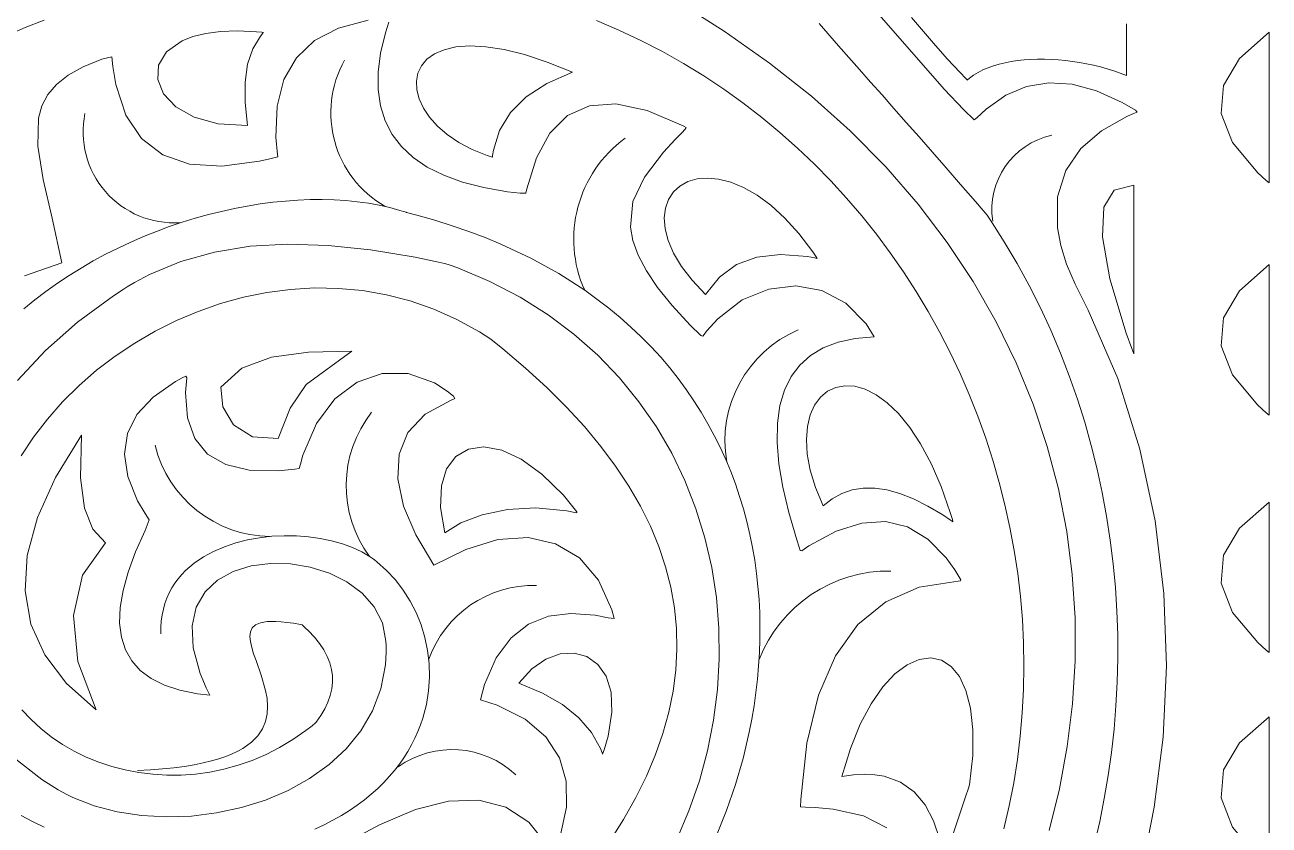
# Model space of a CAD drawing. Header units: inches. Extents: x 249 to 1192, y -18 to 440.
# Drawn here: x 689.807 to 690.32, y 233.361 to 233.691 of the extents above; entities that cross this region are included whole.
import ezdxf

# ---------------------------------------------------------------- set-up
doc = ezdxf.new("R2010")
doc.units = ezdxf.units.IN
doc.header["$MEASUREMENT"] = 0
doc.layers.add('KACA', color=141, linetype='Continuous', lineweight=30)

# ---------------------------------------------------------------- blocks, each defined once
blk = doc.blocks.new('GORGA')
at = {"lineweight": 9}
for points in [[(367.45938, 149.52477), (367.46365, 149.54202), (367.46688, 149.55947), (367.46904, 149.57707), (367.47011, 149.59477), (367.47009, 149.61253), (367.46895, 149.6303), (367.46667, 149.64804), (367.46323, 149.6657), (367.45863, 149.68322), (367.45283, 149.70058), (367.44583, 149.71771), (367.4376, 149.73458), (367.42812, 149.75114), (367.41739, 149.76733), (367.40538, 149.78312), (367.39207, 149.79846), (367.37744, 149.8133), (367.36149, 149.8276), (367.34418, 149.84131), (367.32551, 149.85438), (367.31565, 149.86066)], [(367.3058, 149.52085), (367.31095, 149.53292), (367.31522, 149.54522), (367.3186, 149.55769), (367.32109, 149.57029), (367.3227, 149.58296), (367.32342, 149.59565), (367.32326, 149.60829), (367.32222, 149.62085), (367.3203, 149.63326), (367.3175, 149.64547), (367.31382, 149.65743), (367.30927, 149.66908), (367.30383, 149.68037), (367.29752, 149.69124), (367.29034, 149.70164), (367.28227, 149.71153), (367.27334, 149.72083), (367.26353, 149.72951), (367.25286, 149.7375), (367.24131, 149.74475), (367.22889, 149.75121), (367.2156, 149.75682), (367.21215, 149.75809), (367.21078, 149.75854), (367.21016, 149.75868), (367.20772, 149.75922), (367.19812, 149.76122), (367.17966, 149.76429), (367.16218, 149.76611), (367.14565, 149.7666), (367.13005, 149.76571), (367.11535, 149.76337), (367.10152, 149.75952), (367.08854, 149.7541), (367.08236, 149.75078), (367.07934, 149.74897), (367.07768, 149.74792), (367.07372, 149.74535), (367.05887, 149.7345), (367.04565, 149.7228), (367.03408, 149.71038)], [(367.03226, 149.55512), (367.04422, 149.54581), (367.05094, 149.54159), (367.05448, 149.5396), (367.0569, 149.5384), (367.06578, 149.53495), (367.07527, 149.53246), (367.08521, 149.53094), (367.09545, 149.53037), (367.10583, 149.53074), (367.11621, 149.53203), (367.12642, 149.53424), (367.13631, 149.53735), (367.14574, 149.54134), (367.15455, 149.54621), (367.16258, 149.55194), (367.16969, 149.55852), (367.17572, 149.56594), (367.18051, 149.57419), (367.18392, 149.58325), (367.18578, 149.59311), (367.18609, 149.59834), (367.18608, 149.60102), (367.18602, 149.60283), (367.18456, 149.61038), (367.18119, 149.617), (367.17622, 149.62265), (367.16996, 149.62729), (367.16273, 149.63087), (367.15485, 149.63337), (367.14662, 149.63473), (367.13837, 149.63492), (367.13042, 149.6339), (367.12307, 149.63163), (367.11665, 149.62806), (367.11146, 149.62317), (367.10783, 149.6169), (367.10608, 149.60922), (367.1065, 149.60009), (367.10943, 149.58947), (367.11194, 149.58359), (367.11347, 149.58062)], [(367.45938, 149.52477), (367.46365, 149.54202), (367.46688, 149.55947), (367.46904, 149.57707), (367.47011, 149.59477), (367.47009, 149.61253), (367.46895, 149.6303), (367.46667, 149.64804), (367.46323, 149.6657), (367.45863, 149.68322), (367.45283, 149.70058), (367.44583, 149.71771), (367.4376, 149.73458), (367.42812, 149.75114), (367.41739, 149.76733), (367.40538, 149.78312), (367.39207, 149.79846), (367.37744, 149.8133), (367.36149, 149.8276), (367.34418, 149.84131), (367.32551, 149.85438), (367.31565, 149.86066)], [(367.3058, 149.52085), (367.31095, 149.53292), (367.31522, 149.54522), (367.3186, 149.55769), (367.32109, 149.57029), (367.3227, 149.58296), (367.32342, 149.59565), (367.32326, 149.60829), (367.32222, 149.62085), (367.3203, 149.63326), (367.3175, 149.64547), (367.31382, 149.65743), (367.30927, 149.66908), (367.30383, 149.68037), (367.29752, 149.69124), (367.29034, 149.70164), (367.28227, 149.71153), (367.27334, 149.72083), (367.26353, 149.72951), (367.25286, 149.7375), (367.24131, 149.74475), (367.22889, 149.75121), (367.2156, 149.75682), (367.21215, 149.75809), (367.21078, 149.75854), (367.21016, 149.75868), (367.20772, 149.75922), (367.19812, 149.76122), (367.17966, 149.76429), (367.16218, 149.76611), (367.14565, 149.7666), (367.13005, 149.76571), (367.11535, 149.76337), (367.10152, 149.75952), (367.08854, 149.7541), (367.08236, 149.75078), (367.07934, 149.74897), (367.07768, 149.74792), (367.07372, 149.74535), (367.05887, 149.7345), (367.04565, 149.7228), (367.03408, 149.71038)], [(367.03226, 149.55512), (367.04422, 149.54581), (367.05094, 149.54159), (367.05448, 149.5396), (367.0569, 149.5384), (367.06578, 149.53495), (367.07527, 149.53246), (367.08521, 149.53094), (367.09545, 149.53037), (367.10583, 149.53074), (367.11621, 149.53203), (367.12642, 149.53424), (367.13631, 149.53735), (367.14574, 149.54134), (367.15455, 149.54621), (367.16258, 149.55194), (367.16969, 149.55852), (367.17572, 149.56594), (367.18051, 149.57419), (367.18392, 149.58325), (367.18578, 149.59311), (367.18609, 149.59834), (367.18608, 149.60102), (367.18602, 149.60283), (367.18456, 149.61038), (367.18119, 149.617), (367.17622, 149.62265), (367.16996, 149.62729), (367.16273, 149.63087), (367.15485, 149.63337), (367.14662, 149.63473), (367.13837, 149.63492), (367.13042, 149.6339), (367.12307, 149.63163), (367.11665, 149.62806), (367.11146, 149.62317), (367.10783, 149.6169), (367.10608, 149.60922), (367.1065, 149.60009), (367.10943, 149.58947), (367.11194, 149.58359), (367.11347, 149.58062)], [(367.11347, 149.58062), (367.10841, 149.58116), (367.10108, 149.58265), (367.09471, 149.58475), (367.08927, 149.58747), (367.08478, 149.59081), (367.08123, 149.59476), (367.07863, 149.59932), (367.07697, 149.60451), (367.07625, 149.61031), (367.07647, 149.61672), (367.07764, 149.62375), (367.07975, 149.63139), (367.08281, 149.63966), (367.0868, 149.64853), (367.08849, 149.65289), (367.08672, 149.65557), (367.08367, 149.66079), (367.07959, 149.67073), (367.07819, 149.67997), (367.07945, 149.68852), (367.0834, 149.69636), (367.09002, 149.70352), (367.09931, 149.70997), (367.10205, 149.71148), (367.10348, 149.71222), (367.10392, 149.71151), (367.10346, 149.70547), (367.10423, 149.69493), (367.10724, 149.68645), (367.11249, 149.68003), (367.11997, 149.67567), (367.12969, 149.67338), (367.14165, 149.67314), (367.14847, 149.6738), (367.15026, 149.67404), (367.15079, 149.67584), (367.1518, 149.67955), (367.15735, 149.69263), (367.16497, 149.70275), (367.17416, 149.70969), (367.18441, 149.71326), (367.19521, 149.71323), (367.20604, 149.70941), (367.21131, 149.70601), (367.21388, 149.70393), (367.21445, 149.70293), (367.21285, 149.70233), (367.20217, 149.69649), (367.19511, 149.68897), (367.19144, 149.67999), (367.19092, 149.6698), (367.19329, 149.65861), (367.19831, 149.64666), (367.20575, 149.63419), (367.21895, 149.64064), (367.23213, 149.64485), (367.2446, 149.64565), (367.25595, 149.64308), (367.26575, 149.6372), (367.27361, 149.62807), (367.27911, 149.61576), (367.28007, 149.61219), (367.2776, 149.61255), (367.27229, 149.61359), (367.26226, 149.61435), (367.25306, 149.61318), (367.2448, 149.60988), (367.23758, 149.60423), (367.23148, 149.59603), (367.2266, 149.58506), (367.22503, 149.57869), (367.2319, 149.57644), (367.24337, 149.57068), (367.25189, 149.56341), (367.25753, 149.55481), (367.26038, 149.54508), (367.26052, 149.53441), (367.25803, 149.52299)], [(367.25278, 149.51851), (367.24498, 149.52822), (367.23546, 149.5344), (367.22437, 149.53723), (367.21188, 149.53687), (367.19818, 149.53346), (367.18343, 149.52718), (367.17572, 149.52301)], [(367.03701, 149.75354), (367.05246, 149.75894), (367.04846, 149.77729), (367.04471, 149.7933), (367.04248, 149.80699), (367.04279, 149.81859), (367.04421, 149.82366), (367.04663, 149.82829), (367.05019, 149.83251), (367.05502, 149.83633), (367.06122, 149.83978), (367.06894, 149.8429), (367.07298, 149.8438), (367.07338, 149.83983), (367.07462, 149.83244), (367.0788, 149.81985), (367.08526, 149.81019), (367.094, 149.80346), (367.10503, 149.79964), (367.11834, 149.79876), (367.13393, 149.80079), (367.13819, 149.80176), (367.14037, 149.80231), (367.14146, 149.80261), (367.14133, 149.80354), (367.14069, 149.8107), (367.14116, 149.82356), (367.14397, 149.8345), (367.14913, 149.84351), (367.15663, 149.85059), (367.16647, 149.85574), (367.17866, 149.85897)], [(367.18718, 149.85819), (367.18582, 149.8538), (367.18384, 149.84542), (367.18283, 149.8376), (367.18279, 149.83033), (367.18373, 149.82362), (367.18564, 149.81746), (367.18853, 149.81186), (367.1924, 149.80682), (367.19724, 149.80233), (367.20306, 149.7984), (367.20985, 149.79502), (367.21762, 149.7922), (367.22636, 149.78993), (367.23607, 149.78822), (367.2413, 149.78758), (367.2437, 149.78757), (367.2441, 149.78936), (367.24808, 149.80223), (367.25364, 149.81239), (367.26089, 149.81962), (367.26992, 149.82372), (367.28084, 149.82449), (367.29376, 149.82172), (367.30878, 149.81521), (367.30979, 149.81467), (367.30931, 149.81398), (367.30794, 149.81258), (367.30528, 149.80982), (367.3004, 149.80449), (367.29259, 149.79429), (367.28786, 149.78422), (367.2868, 149.77368), (367.28783, 149.76805), (367.29, 149.76207), (367.29337, 149.75567), (367.29803, 149.74877), (367.30405, 149.74131), (367.3115, 149.7332), (367.31578, 149.72889), (367.31661, 149.72868), (367.31714, 149.7294), (367.31822, 149.73079), (367.3228, 149.73586), (367.3329, 149.7436), (367.34381, 149.74811), (367.35494, 149.74939), (367.36574, 149.74743), (367.37562, 149.74221), (367.38403, 149.73372), (367.38734, 149.72832), (367.37947, 149.72763), (367.37247, 149.72612), (367.36632, 149.72381), (367.36103, 149.72067), (367.3566, 149.71673), (367.35303, 149.71197), (367.35031, 149.7064), (367.34846, 149.70002), (367.34746, 149.69282), (367.34732, 149.68481), (367.34804, 149.67599), (367.34962, 149.66635), (367.35205, 149.6559), (367.35534, 149.64464), (367.3563, 149.6417), (367.3568, 149.64021), (367.35748, 149.64018), (367.36041, 149.64214), (367.37167, 149.64826), (367.3822, 149.6516), (367.392, 149.65217), (367.40106, 149.64997), (367.40939, 149.64499), (367.41698, 149.63724), (367.42051, 149.63232), (367.4222, 149.6296), (367.42303, 149.62818), (367.42291, 149.6277), (367.42184, 149.62765), (367.40582, 149.62511), (367.39205, 149.61913), (367.38055, 149.6097), (367.3713, 149.59684), (367.3643, 149.58054), (367.35957, 149.5608), (367.35709, 149.53762), (367.35694, 149.53449), (367.35897, 149.53443), (367.36297, 149.5343), (367.37038, 149.53365), (367.38294, 149.53079), (367.39245, 149.52584)], [(367.38547, 149.86557), (367.41608, 149.8305), (367.42429, 149.82207), (367.42847, 149.81791), (367.42955, 149.81868), (367.43342, 149.82232), (367.44152, 149.82802), (367.45012, 149.83163), (367.45923, 149.83313), (367.46884, 149.83255), (367.47895, 149.82986), (367.48956, 149.82508), (367.49506, 149.8219), (367.49569, 149.82111), (367.49425, 149.82051), (367.49142, 149.81926), (367.48104, 149.81339), (367.47249, 149.806), (367.46628, 149.79695), (367.4629, 149.78609), (367.46285, 149.77328), (367.46422, 149.76609), (367.46662, 149.75836), (367.4701, 149.75007), (367.47227, 149.7457), (367.47552, 149.73933), (367.48768, 149.71114), (367.49684, 149.68208), (367.50315, 149.65247), (367.50675, 149.62259), (367.50779, 149.59276), (367.50639, 149.56327), (367.5027, 149.53443), (367.49892, 149.51469)], [(367.11347, 149.58062), (367.10841, 149.58116), (367.10108, 149.58265), (367.09471, 149.58475), (367.08927, 149.58747), (367.08478, 149.59081), (367.08123, 149.59476), (367.07863, 149.59932), (367.07697, 149.60451), (367.07625, 149.61031), (367.07647, 149.61672), (367.07764, 149.62375), (367.07975, 149.63139), (367.08281, 149.63966), (367.0868, 149.64853), (367.08849, 149.65289), (367.08672, 149.65557), (367.08367, 149.66079), (367.07959, 149.67073), (367.07819, 149.67997), (367.07945, 149.68852), (367.0834, 149.69636), (367.09002, 149.70352), (367.09931, 149.70997), (367.10205, 149.71148), (367.10348, 149.71222), (367.10392, 149.71151), (367.10346, 149.70547), (367.10423, 149.69493), (367.10724, 149.68645), (367.11249, 149.68003), (367.11997, 149.67567), (367.12969, 149.67338), (367.14165, 149.67314), (367.14847, 149.6738), (367.15026, 149.67404), (367.15079, 149.67584), (367.1518, 149.67955), (367.15735, 149.69263), (367.16497, 149.70275), (367.17416, 149.70969), (367.18441, 149.71326), (367.19521, 149.71323), (367.20604, 149.70941), (367.21131, 149.70601), (367.21388, 149.70393), (367.21445, 149.70293), (367.21285, 149.70233), (367.20217, 149.69649), (367.19511, 149.68897), (367.19144, 149.67999), (367.19092, 149.6698), (367.19329, 149.65861), (367.19831, 149.64666), (367.20575, 149.63419), (367.21895, 149.64064), (367.23213, 149.64485), (367.2446, 149.64565), (367.25595, 149.64308), (367.26575, 149.6372), (367.27361, 149.62807), (367.27911, 149.61576), (367.28007, 149.61219), (367.2776, 149.61255), (367.27229, 149.61359), (367.26226, 149.61435), (367.25306, 149.61318), (367.2448, 149.60988), (367.23758, 149.60423), (367.23148, 149.59603), (367.2266, 149.58506), (367.22503, 149.57869), (367.2319, 149.57644), (367.24337, 149.57068), (367.25189, 149.56341), (367.25753, 149.55481), (367.26038, 149.54508), (367.26052, 149.53441), (367.25803, 149.52299)], [(367.25278, 149.51851), (367.24498, 149.52822), (367.23546, 149.5344), (367.22437, 149.53723), (367.21188, 149.53687), (367.19818, 149.53346), (367.18343, 149.52718), (367.17572, 149.52301)], [(367.03701, 149.75354), (367.05246, 149.75894), (367.04846, 149.77729), (367.04471, 149.7933), (367.04248, 149.80699), (367.04279, 149.81859), (367.04421, 149.82366), (367.04663, 149.82829), (367.05019, 149.83251), (367.05502, 149.83633), (367.06122, 149.83978), (367.06894, 149.8429), (367.07298, 149.8438), (367.07338, 149.83983), (367.07462, 149.83244), (367.0788, 149.81985), (367.08526, 149.81019), (367.094, 149.80346), (367.10503, 149.79964), (367.11834, 149.79876), (367.13393, 149.80079), (367.13819, 149.80176), (367.14037, 149.80231), (367.14146, 149.80261), (367.14133, 149.80354), (367.14069, 149.8107), (367.14116, 149.82356), (367.14397, 149.8345), (367.14913, 149.84351), (367.15663, 149.85059), (367.16647, 149.85574), (367.17866, 149.85897)], [(367.18718, 149.85819), (367.18582, 149.8538), (367.18384, 149.84542), (367.18283, 149.8376), (367.18279, 149.83033), (367.18373, 149.82362), (367.18564, 149.81746), (367.18853, 149.81186), (367.1924, 149.80682), (367.19724, 149.80233), (367.20306, 149.7984), (367.20985, 149.79502), (367.21762, 149.7922), (367.22636, 149.78993), (367.23607, 149.78822), (367.2413, 149.78758), (367.2437, 149.78757), (367.2441, 149.78936), (367.24808, 149.80223), (367.25364, 149.81239), (367.26089, 149.81962), (367.26992, 149.82372), (367.28084, 149.82449), (367.29376, 149.82172), (367.30878, 149.81521), (367.30979, 149.81467), (367.30931, 149.81398), (367.30794, 149.81258), (367.30528, 149.80982), (367.3004, 149.80449), (367.29259, 149.79429), (367.28786, 149.78422), (367.2868, 149.77368), (367.28783, 149.76805), (367.29, 149.76207), (367.29337, 149.75567), (367.29803, 149.74877), (367.30405, 149.74131), (367.3115, 149.7332), (367.31578, 149.72889), (367.31661, 149.72868), (367.31714, 149.7294), (367.31822, 149.73079), (367.3228, 149.73586), (367.3329, 149.7436), (367.34381, 149.74811), (367.35494, 149.74939), (367.36574, 149.74743), (367.37562, 149.74221), (367.38403, 149.73372), (367.38734, 149.72832), (367.37947, 149.72763), (367.37247, 149.72612), (367.36632, 149.72381), (367.36103, 149.72067), (367.3566, 149.71673), (367.35303, 149.71197), (367.35031, 149.7064), (367.34846, 149.70002), (367.34746, 149.69282), (367.34732, 149.68481), (367.34804, 149.67599), (367.34962, 149.66635), (367.35205, 149.6559), (367.35534, 149.64464), (367.3563, 149.6417), (367.3568, 149.64021), (367.35748, 149.64018), (367.36041, 149.64214), (367.37167, 149.64826), (367.3822, 149.6516), (367.392, 149.65217), (367.40106, 149.64997), (367.40939, 149.64499), (367.41698, 149.63724), (367.42051, 149.63232), (367.4222, 149.6296), (367.42303, 149.62818), (367.42291, 149.6277), (367.42184, 149.62765), (367.40582, 149.62511), (367.39205, 149.61913), (367.38055, 149.6097), (367.3713, 149.59684), (367.3643, 149.58054), (367.35957, 149.5608), (367.35709, 149.53762), (367.35694, 149.53449), (367.35897, 149.53443), (367.36297, 149.5343), (367.37038, 149.53365), (367.38294, 149.53079), (367.39245, 149.52584)], [(367.38547, 149.86557), (367.41608, 149.8305), (367.42429, 149.82207), (367.42847, 149.81791), (367.42955, 149.81868), (367.43342, 149.82232), (367.44152, 149.82802), (367.45012, 149.83163), (367.45923, 149.83313), (367.46884, 149.83255), (367.47895, 149.82986), (367.48956, 149.82508), (367.49506, 149.8219), (367.49569, 149.82111), (367.49425, 149.82051), (367.49142, 149.81926), (367.48104, 149.81339), (367.47249, 149.806), (367.46628, 149.79695), (367.4629, 149.78609), (367.46285, 149.77328), (367.46422, 149.76609), (367.46662, 149.75836), (367.4701, 149.75007), (367.47227, 149.7457), (367.47552, 149.73933), (367.48768, 149.71114), (367.49684, 149.68208), (367.50315, 149.65247), (367.50675, 149.62259), (367.50779, 149.59276), (367.50639, 149.56327), (367.5027, 149.53443), (367.49892, 149.51469)], [(367.36461, 149.85767), (367.37263, 149.84842), (367.37686, 149.8436), (367.38125, 149.83862), (367.3858, 149.83347), (367.39052, 149.82814), (367.39542, 149.8226), (367.40051, 149.81684), (367.4058, 149.81084), (367.41128, 149.80459), (367.41698, 149.79807), (367.4229, 149.79126), (367.42905, 149.78415), (367.43221, 149.78047), (367.43381, 149.77861), (367.4353, 149.77648), (367.44092, 149.76763), (367.44621, 149.75865), (367.45116, 149.74956), (367.45578, 149.74037), (367.46008, 149.73108), (367.46406, 149.72171), (367.46771, 149.71226), (367.47105, 149.70274), (367.47408, 149.69316), (367.4768, 149.68352), (367.4792, 149.67384), (367.4813, 149.66412), (367.4831, 149.65436), (367.4846, 149.64459), (367.48581, 149.6348), (367.48672, 149.62501), (367.48733, 149.61522), (367.48766, 149.60544), (367.48771, 149.59568), (367.48747, 149.58594), (367.48696, 149.57624), (367.48617, 149.56658), (367.4851, 149.55698), (367.48376, 149.54743), (367.48216, 149.53794), (367.48029, 149.52854), (367.47816, 149.51921)], [(367.36461, 149.85767), (367.37263, 149.84842), (367.37686, 149.8436), (367.38125, 149.83862), (367.3858, 149.83347), (367.39052, 149.82814), (367.39542, 149.8226), (367.40051, 149.81684), (367.4058, 149.81084), (367.41128, 149.80459), (367.41698, 149.79807), (367.4229, 149.79126), (367.42905, 149.78415), (367.43221, 149.78047), (367.43381, 149.77861), (367.4353, 149.77648), (367.44092, 149.76763), (367.44621, 149.75865), (367.45116, 149.74956), (367.45578, 149.74037), (367.46008, 149.73108), (367.46406, 149.72171), (367.46771, 149.71226), (367.47105, 149.70274), (367.47408, 149.69316), (367.4768, 149.68352), (367.4792, 149.67384), (367.4813, 149.66412), (367.4831, 149.65436), (367.4846, 149.64459), (367.48581, 149.6348), (367.48672, 149.62501), (367.48733, 149.61522), (367.48766, 149.60544), (367.48771, 149.59568), (367.48747, 149.58594), (367.48696, 149.57624), (367.48617, 149.56658), (367.4851, 149.55698), (367.48376, 149.54743), (367.48216, 149.53794), (367.48029, 149.52854), (367.47816, 149.51921)], [(367.40266, 149.86015), (367.40757, 149.85428), (367.41253, 149.84855), (367.41754, 149.84295), (367.4226, 149.83749), (367.42514, 149.83482), (367.42546, 149.83449), (367.42562, 149.83433), (367.42566, 149.8343), (367.42571, 149.83435), (367.42581, 149.83443), (367.42659, 149.83509), (367.42829, 149.83634), (367.43013, 149.83746), (367.43211, 149.83848), (367.43422, 149.83938), (367.43645, 149.84018), (367.43879, 149.84087), (367.44123, 149.84145), (367.44376, 149.84193), (367.44638, 149.84231), (367.44906, 149.84259), (367.45181, 149.84278), (367.4546, 149.84286), (367.45744, 149.84286), (367.46032, 149.84276), (367.46321, 149.84258), (367.46612, 149.8423), (367.46903, 149.84195), (367.47194, 149.8415), (367.47483, 149.84098), (367.47769, 149.84037), (367.48052, 149.83969), (367.48331, 149.83893), (367.48604, 149.83809), (367.4887, 149.83718), (367.49129, 149.83621), (367.49129, 149.83621), (367.49129, 149.83708), (367.49129, 149.83819), (367.49129, 149.83952), (367.49129, 149.84104), (367.49129, 149.84273), (367.49129, 149.84456), (367.49129, 149.84652), (367.49129, 149.84859), (367.49129, 149.85293), (367.49129, 149.85741)], [(367.40266, 149.86015), (367.40757, 149.85428), (367.41253, 149.84855), (367.41754, 149.84295), (367.4226, 149.83749), (367.42514, 149.83482), (367.42546, 149.83449), (367.42562, 149.83433), (367.42566, 149.8343), (367.42571, 149.83435), (367.42581, 149.83443), (367.42659, 149.83509), (367.42829, 149.83634), (367.43013, 149.83746), (367.43211, 149.83848), (367.43422, 149.83938), (367.43645, 149.84018), (367.43879, 149.84087), (367.44123, 149.84145), (367.44376, 149.84193), (367.44638, 149.84231), (367.44906, 149.84259), (367.45181, 149.84278), (367.4546, 149.84286), (367.45744, 149.84286), (367.46032, 149.84276), (367.46321, 149.84258), (367.46612, 149.8423), (367.46903, 149.84195), (367.47194, 149.8415), (367.47483, 149.84098), (367.47769, 149.84037), (367.48052, 149.83969), (367.48331, 149.83893), (367.48604, 149.83809), (367.4887, 149.83718), (367.49129, 149.83621), (367.49129, 149.83621), (367.49129, 149.83708), (367.49129, 149.83819), (367.49129, 149.83952), (367.49129, 149.84104), (367.49129, 149.84273), (367.49129, 149.84456), (367.49129, 149.84652), (367.49129, 149.84859), (367.49129, 149.85293), (367.49129, 149.85741)], [(367.32229, 149.52266), (367.32646, 149.5331), (367.33011, 149.54371), (367.33322, 149.55445), (367.33577, 149.56529), (367.33684, 149.57074), (367.33776, 149.57621), (367.33854, 149.58168), (367.33917, 149.58717), (367.33966, 149.59265), (367.33999, 149.59814), (367.34018, 149.60362), (367.34021, 149.6091), (367.34009, 149.61456), (367.33982, 149.62001), (367.33938, 149.62544), (367.33879, 149.63084), (367.33804, 149.63622), (367.33713, 149.64157), (367.33605, 149.64689), (367.33481, 149.65216), (367.33341, 149.6574), (367.33183, 149.66259), (367.33009, 149.66773), (367.32818, 149.67282), (367.32609, 149.67785), (367.32383, 149.68282), (367.32139, 149.68773), (367.31878, 149.69256), (367.31598, 149.69733), (367.31301, 149.70202), (367.30985, 149.70664), (367.30652, 149.71116), (367.30299, 149.71561), (367.29928, 149.71996), (367.29538, 149.72422), (367.29129, 149.72838), (367.28702, 149.73243), (367.28254, 149.73639), (367.27788, 149.74023), (367.27301, 149.74396), (367.26795, 149.74757), (367.26269, 149.75107), (367.25723, 149.75444), (367.25157, 149.75768), (367.2457, 149.76079), (367.23963, 149.76376), (367.23335, 149.76659), (367.22687, 149.76929), (367.22017, 149.77183), (367.21326, 149.77422), (367.20614, 149.77646), (367.1988, 149.77854), (367.19505, 149.77952), (367.19467, 149.77962), (367.19455, 149.77966), (367.1943, 149.77975), (367.1938, 149.77991), (367.19176, 149.78055), (367.18758, 149.78169), (367.18325, 149.78266), (367.17879, 149.78346), (367.1742, 149.78409), (367.1695, 149.78456), (367.1647, 149.78486), (367.1598, 149.78499), (367.1548, 149.78496), (367.14974, 149.78476), (367.1446, 149.7844), (367.1394, 149.78387), (367.13415, 149.78318), (367.12886, 149.78233), (367.12353, 149.78132), (367.11818, 149.78014), (367.11282, 149.77881), (367.10745, 149.77731), (367.10208, 149.77566), (367.09672, 149.77385), (367.09139, 149.77188), (367.08609, 149.76975), (367.08083, 149.76746), (367.07562, 149.76502), (367.07046, 149.76242), (367.06537, 149.75967), (367.06036, 149.75676), (367.05544, 149.75371), (367.0506, 149.75049), (367.04588, 149.74713), (367.04126, 149.74361), (367.03677, 149.73994)], [(367.03572, 149.531), (367.04037, 149.52846), (367.0452, 149.52613)], [(367.15666, 149.52532), (367.16052, 149.52713), (367.1642, 149.52903), (367.16771, 149.53102), (367.17103, 149.53309), (367.17419, 149.53524), (367.17717, 149.53746), (367.17998, 149.53975), (367.18262, 149.54211), (367.18509, 149.54453), (367.18741, 149.54701), (367.18956, 149.54954), (367.19155, 149.55212), (367.19339, 149.55474), (367.19507, 149.5574), (367.1966, 149.5601), (367.19797, 149.56283), (367.1992, 149.56558), (367.20029, 149.56836), (367.20123, 149.57115), (367.20268, 149.57677), (367.20359, 149.58241), (367.20397, 149.58803), (367.20383, 149.5936), (367.2032, 149.59908), (367.20208, 149.60443), (367.20051, 149.60963), (367.19849, 149.61464), (367.19604, 149.61942), (367.19318, 149.62393), (367.18994, 149.62815), (367.18631, 149.63203), (367.18233, 149.63555), (367.18129, 149.63636), (367.18075, 149.63676), (367.18049, 149.63696), (367.18034, 149.63706), (367.17954, 149.63762), (367.17608, 149.63971), (367.17223, 149.64152), (367.16806, 149.64306), (367.16362, 149.64431), (367.15895, 149.64528), (367.1541, 149.64595), (367.14912, 149.64632), (367.14407, 149.64638), (367.13899, 149.64612), (367.13393, 149.64555), (367.12895, 149.64465), (367.1241, 149.64341), (367.11942, 149.64183), (367.11496, 149.6399), (367.11078, 149.63762), (367.10692, 149.63498), (367.10344, 149.63197), (367.10186, 149.63032), (367.10039, 149.62859), (367.09903, 149.62675), (367.09781, 149.62482), (367.09671, 149.62279), (367.09575, 149.62067), (367.09494, 149.61845), (367.09428, 149.61613), (367.09377, 149.6137), (367.09342, 149.61118), (367.09325, 149.60856), (367.09325, 149.60583)], [(367.32229, 149.52266), (367.32646, 149.5331), (367.33011, 149.54371), (367.33322, 149.55445), (367.33577, 149.56529), (367.33684, 149.57074), (367.33776, 149.57621), (367.33854, 149.58168), (367.33917, 149.58717), (367.33966, 149.59265), (367.33999, 149.59814), (367.34018, 149.60362), (367.34021, 149.6091), (367.34009, 149.61456), (367.33982, 149.62001), (367.33938, 149.62544), (367.33879, 149.63084), (367.33804, 149.63622), (367.33713, 149.64157), (367.33605, 149.64689), (367.33481, 149.65216), (367.33341, 149.6574), (367.33183, 149.66259), (367.33009, 149.66773), (367.32818, 149.67282), (367.32609, 149.67785), (367.32383, 149.68282), (367.32139, 149.68773), (367.31878, 149.69256), (367.31598, 149.69733), (367.31301, 149.70202), (367.30985, 149.70664), (367.30652, 149.71116), (367.30299, 149.71561), (367.29928, 149.71996), (367.29538, 149.72422), (367.29129, 149.72838), (367.28702, 149.73243), (367.28254, 149.73639), (367.27788, 149.74023), (367.27301, 149.74396), (367.26795, 149.74757), (367.26269, 149.75107), (367.25723, 149.75444), (367.25157, 149.75768), (367.2457, 149.76079), (367.23963, 149.76376), (367.23335, 149.76659), (367.22687, 149.76929), (367.22017, 149.77183), (367.21326, 149.77422), (367.20614, 149.77646), (367.1988, 149.77854), (367.19505, 149.77952), (367.19467, 149.77962), (367.19455, 149.77966), (367.1943, 149.77975), (367.1938, 149.77991), (367.19176, 149.78055), (367.18758, 149.78169), (367.18325, 149.78266), (367.17879, 149.78346), (367.1742, 149.78409), (367.1695, 149.78456), (367.1647, 149.78486), (367.1598, 149.78499), (367.1548, 149.78496), (367.14974, 149.78476), (367.1446, 149.7844), (367.1394, 149.78387), (367.13415, 149.78318), (367.12886, 149.78233), (367.12353, 149.78132), (367.11818, 149.78014), (367.11282, 149.77881), (367.10745, 149.77731), (367.10208, 149.77566), (367.09672, 149.77385), (367.09139, 149.77188), (367.08609, 149.76975), (367.08083, 149.76746), (367.07562, 149.76502), (367.07046, 149.76242), (367.06537, 149.75967), (367.06036, 149.75676), (367.05544, 149.75371), (367.0506, 149.75049), (367.04588, 149.74713), (367.04126, 149.74361), (367.03677, 149.73994)], [(367.03572, 149.531), (367.04037, 149.52846), (367.0452, 149.52613)], [(367.15666, 149.52532), (367.16052, 149.52713), (367.1642, 149.52903), (367.16771, 149.53102), (367.17103, 149.53309), (367.17419, 149.53524), (367.17717, 149.53746), (367.17998, 149.53975), (367.18262, 149.54211), (367.18509, 149.54453), (367.18741, 149.54701), (367.18956, 149.54954), (367.19155, 149.55212), (367.19339, 149.55474), (367.19507, 149.5574), (367.1966, 149.5601), (367.19797, 149.56283), (367.1992, 149.56558), (367.20029, 149.56836), (367.20123, 149.57115), (367.20268, 149.57677), (367.20359, 149.58241), (367.20397, 149.58803), (367.20383, 149.5936), (367.2032, 149.59908), (367.20208, 149.60443), (367.20051, 149.60963), (367.19849, 149.61464), (367.19604, 149.61942), (367.19318, 149.62393), (367.18994, 149.62815), (367.18631, 149.63203), (367.18233, 149.63555), (367.18129, 149.63636), (367.18075, 149.63676), (367.18049, 149.63696), (367.18034, 149.63706), (367.17954, 149.63762), (367.17608, 149.63971), (367.17223, 149.64152), (367.16806, 149.64306), (367.16362, 149.64431), (367.15895, 149.64528), (367.1541, 149.64595), (367.14912, 149.64632), (367.14407, 149.64638), (367.13899, 149.64612), (367.13393, 149.64555), (367.12895, 149.64465), (367.1241, 149.64341), (367.11942, 149.64183), (367.11496, 149.6399), (367.11078, 149.63762), (367.10692, 149.63498), (367.10344, 149.63197), (367.10186, 149.63032), (367.10039, 149.62859), (367.09903, 149.62675), (367.09781, 149.62482), (367.09671, 149.62279), (367.09575, 149.62067), (367.09494, 149.61845), (367.09428, 149.61613), (367.09377, 149.6137), (367.09342, 149.61118), (367.09325, 149.60856), (367.09325, 149.60583)], [(367.08365, 149.54951), (367.08898, 149.54979), (367.09396, 149.55017), (367.09861, 149.55065), (367.10293, 149.55123), (367.10694, 149.55189), (367.11064, 149.55263), (367.11405, 149.55346), (367.11717, 149.55436), (367.12003, 149.55534), (367.12262, 149.55638), (367.12496, 149.55749), (367.12705, 149.55866), (367.13057, 149.56117), (367.13324, 149.56388), (367.13516, 149.56675), (367.13642, 149.56975), (367.13709, 149.57286), (367.13725, 149.57604), (367.137, 149.57926), (367.13642, 149.58249), (367.1346, 149.58885), (367.13247, 149.59486), (367.13149, 149.59766), (367.13069, 149.60029), (367.13015, 149.6027), (367.12995, 149.60486), (367.13017, 149.60676), (367.13091, 149.60835), (367.13225, 149.6096), (367.13426, 149.61048), (367.13704, 149.61097), (367.13874, 149.61105), (367.14066, 149.61102), (367.14282, 149.61088), (367.14522, 149.61062), (367.14788, 149.61023), (367.1508, 149.60971), (367.15154, 149.60956), (367.15172, 149.6094), (367.15208, 149.60908), (367.15278, 149.60842), (367.15411, 149.60712), (367.15653, 149.6045), (367.15861, 149.60187), (367.16036, 149.59923), (367.16176, 149.59658), (367.16283, 149.59392), (367.16356, 149.59124), (367.16395, 149.58856), (367.16401, 149.58586), (367.16372, 149.58316), (367.1631, 149.58044), (367.16214, 149.57772), (367.16084, 149.57498), (367.1592, 149.57223), (367.15723, 149.56947), (367.1569, 149.56908), (367.15561, 149.56802), (367.15301, 149.56599), (367.14768, 149.56226), (367.1422, 149.55897), (367.1366, 149.55611), (367.13089, 149.55368), (367.1251, 149.55167), (367.11925, 149.55007), (367.11337, 149.54887), (367.10747, 149.54807), (367.10158, 149.54766), (367.09572, 149.54763), (367.08992, 149.54798), (367.08419, 149.54869), (367.07855, 149.54977), (367.07304, 149.5512), (367.06767, 149.55298), (367.06247, 149.55509), (367.05746, 149.55754), (367.05265, 149.56031), (367.04808, 149.5634), (367.04376, 149.5668), (367.03972, 149.5705), (367.03598, 149.5745)], [(367.03564, 149.67927), (367.04077, 149.68704), (367.04648, 149.69448), (367.05274, 149.70157), (367.05951, 149.70828), (367.06674, 149.71458), (367.07441, 149.72044), (367.08247, 149.72583), (367.09089, 149.73072), (367.09963, 149.73509), (367.10864, 149.73889), (367.11789, 149.74211), (367.12735, 149.74471), (367.13697, 149.74667), (367.14672, 149.74795), (367.15655, 149.74853), (367.16644, 149.74837), (367.17633, 149.74746), (367.1862, 149.74575), (367.196, 149.74321), (367.2057, 149.73983), (367.21526, 149.73557), (367.22464, 149.7304), (367.22928, 149.72741), (367.23422, 149.72344), (367.24362, 149.71548), (367.25235, 149.70748), (367.26043, 149.69943), (367.26784, 149.69135), (367.2746, 149.68322), (367.2807, 149.67505), (367.28613, 149.66684), (367.29091, 149.65859), (367.29504, 149.65029), (367.2985, 149.64195), (367.30131, 149.63357), (367.30346, 149.62514), (367.30496, 149.61666), (367.3058, 149.60815), (367.30599, 149.59958), (367.30552, 149.59097), (367.3044, 149.58232), (367.30263, 149.57361), (367.30021, 149.56486), (367.29713, 149.55607), (367.2934, 149.54722), (367.28902, 149.53833), (367.28399, 149.52939), (367.27831, 149.5204)], [(367.02975, 149.85271), (367.03737, 149.85599), (367.04517, 149.85905)], [(367.27276, 149.85886), (367.28206, 149.85489), (367.29114, 149.85061), (367.3, 149.84603), (367.30864, 149.84116), (367.31706, 149.836), (367.32525, 149.83057), (367.33321, 149.82487), (367.34093, 149.81891), (367.34842, 149.8127), (367.35567, 149.80625), (367.36267, 149.79957), (367.36943, 149.79267), (367.37593, 149.78556), (367.38219, 149.77824), (367.38818, 149.77072), (367.39391, 149.76301), (367.39939, 149.75513), (367.40459, 149.74707), (367.40952, 149.73886), (367.41418, 149.73049), (367.41857, 149.72197), (367.42267, 149.71333), (367.42649, 149.70455), (367.43002, 149.69566), (367.43326, 149.68665), (367.43621, 149.67755), (367.43886, 149.66836), (367.44121, 149.65908), (367.44326, 149.64973), (367.445, 149.64031), (367.44644, 149.63084), (367.44755, 149.62132), (367.44836, 149.61176), (367.44884, 149.60217), (367.449, 149.59256), (367.44883, 149.58294), (367.44833, 149.57331), (367.4475, 149.56368), (367.44634, 149.55407), (367.44483, 149.54449), (367.44298, 149.53493), (367.44078, 149.52541)], [(367.08365, 149.54951), (367.08898, 149.54979), (367.09396, 149.55017), (367.09861, 149.55065), (367.10293, 149.55123), (367.10694, 149.55189), (367.11064, 149.55263), (367.11405, 149.55346), (367.11717, 149.55436), (367.12003, 149.55534), (367.12262, 149.55638), (367.12496, 149.55749), (367.12705, 149.55866), (367.13057, 149.56117), (367.13324, 149.56388), (367.13516, 149.56675), (367.13642, 149.56975), (367.13709, 149.57286), (367.13725, 149.57604), (367.137, 149.57926), (367.13642, 149.58249), (367.1346, 149.58885), (367.13247, 149.59486), (367.13149, 149.59766), (367.13069, 149.60029), (367.13015, 149.6027), (367.12995, 149.60486), (367.13017, 149.60676), (367.13091, 149.60835), (367.13225, 149.6096), (367.13426, 149.61048), (367.13704, 149.61097), (367.13874, 149.61105), (367.14066, 149.61102), (367.14282, 149.61088), (367.14522, 149.61062), (367.14788, 149.61023), (367.1508, 149.60971), (367.15154, 149.60956), (367.15172, 149.6094), (367.15208, 149.60908), (367.15278, 149.60842), (367.15411, 149.60712), (367.15653, 149.6045), (367.15861, 149.60187), (367.16036, 149.59923), (367.16176, 149.59658), (367.16283, 149.59392), (367.16356, 149.59124), (367.16395, 149.58856), (367.16401, 149.58586), (367.16372, 149.58316), (367.1631, 149.58044), (367.16214, 149.57772), (367.16084, 149.57498), (367.1592, 149.57223), (367.15723, 149.56947), (367.1569, 149.56908), (367.15561, 149.56802), (367.15301, 149.56599), (367.14768, 149.56226), (367.1422, 149.55897), (367.1366, 149.55611), (367.13089, 149.55368), (367.1251, 149.55167), (367.11925, 149.55007), (367.11337, 149.54887), (367.10747, 149.54807), (367.10158, 149.54766), (367.09572, 149.54763), (367.08992, 149.54798), (367.08419, 149.54869), (367.07855, 149.54977), (367.07304, 149.5512), (367.06767, 149.55298), (367.06247, 149.55509), (367.05746, 149.55754), (367.05265, 149.56031), (367.04808, 149.5634), (367.04376, 149.5668), (367.03972, 149.5705), (367.03598, 149.5745)], [(367.03564, 149.67927), (367.04077, 149.68704), (367.04648, 149.69448), (367.05274, 149.70157), (367.05951, 149.70828), (367.06674, 149.71458), (367.07441, 149.72044), (367.08247, 149.72583), (367.09089, 149.73072), (367.09963, 149.73509), (367.10864, 149.73889), (367.11789, 149.74211), (367.12735, 149.74471), (367.13697, 149.74667), (367.14672, 149.74795), (367.15655, 149.74853), (367.16644, 149.74837), (367.17633, 149.74746), (367.1862, 149.74575), (367.196, 149.74321), (367.2057, 149.73983), (367.21526, 149.73557), (367.22464, 149.7304), (367.22928, 149.72741), (367.23422, 149.72344), (367.24362, 149.71548), (367.25235, 149.70748), (367.26043, 149.69943), (367.26784, 149.69135), (367.2746, 149.68322), (367.2807, 149.67505), (367.28613, 149.66684), (367.29091, 149.65859), (367.29504, 149.65029), (367.2985, 149.64195), (367.30131, 149.63357), (367.30346, 149.62514), (367.30496, 149.61666), (367.3058, 149.60815), (367.30599, 149.59958), (367.30552, 149.59097), (367.3044, 149.58232), (367.30263, 149.57361), (367.30021, 149.56486), (367.29713, 149.55607), (367.2934, 149.54722), (367.28902, 149.53833), (367.28399, 149.52939), (367.27831, 149.5204)], [(367.02975, 149.85271), (367.03737, 149.85599), (367.04517, 149.85905)], [(367.27276, 149.85886), (367.28206, 149.85489), (367.29114, 149.85061), (367.3, 149.84603), (367.30864, 149.84116), (367.31706, 149.836), (367.32525, 149.83057), (367.33321, 149.82487), (367.34093, 149.81891), (367.34842, 149.8127), (367.35567, 149.80625), (367.36267, 149.79957), (367.36943, 149.79267), (367.37593, 149.78556), (367.38219, 149.77824), (367.38818, 149.77072), (367.39391, 149.76301), (367.39939, 149.75513), (367.40459, 149.74707), (367.40952, 149.73886), (367.41418, 149.73049), (367.41857, 149.72197), (367.42267, 149.71333), (367.42649, 149.70455), (367.43002, 149.69566), (367.43326, 149.68665), (367.43621, 149.67755), (367.43886, 149.66836), (367.44121, 149.65908), (367.44326, 149.64973), (367.445, 149.64031), (367.44644, 149.63084), (367.44755, 149.62132), (367.44836, 149.61176), (367.44884, 149.60217), (367.449, 149.59256), (367.44883, 149.58294), (367.44833, 149.57331), (367.4475, 149.56368), (367.44634, 149.55407), (367.44483, 149.54449), (367.44298, 149.53493), (367.44078, 149.52541)], [(367.41436, 149.52105), (367.41178, 149.52877), (367.40828, 149.53536), (367.40378, 149.54071), (367.39818, 149.54468), (367.3914, 149.54714), (367.38754, 149.54778), (367.38334, 149.54798), (367.37881, 149.54775), (367.37392, 149.54707), (367.37392, 149.54707), (367.37747, 149.55863), (367.38156, 149.56864), (367.38607, 149.57709), (367.39087, 149.584), (367.39585, 149.58934), (367.40088, 149.59311), (367.40583, 149.59532), (367.41058, 149.59594), (367.41501, 149.59499), (367.41899, 149.59244), (367.42241, 149.58831), (367.42513, 149.58258), (367.42703, 149.57524), (367.42799, 149.5663), (367.42789, 149.55575), (367.4266, 149.54358), (367.42648, 149.54323), (367.42615, 149.54223), (367.42496, 149.5387), (367.42328, 149.53369), (367.42136, 149.52796), (367.41943, 149.52223)], [(367.41436, 149.52105), (367.41178, 149.52877), (367.40828, 149.53536), (367.40378, 149.54071), (367.39818, 149.54468), (367.3914, 149.54714), (367.38754, 149.54778), (367.38334, 149.54798), (367.37881, 149.54775), (367.37392, 149.54707), (367.37392, 149.54707), (367.37747, 149.55863), (367.38156, 149.56864), (367.38607, 149.57709), (367.39087, 149.584), (367.39585, 149.58934), (367.40088, 149.59311), (367.40583, 149.59532), (367.41058, 149.59594), (367.41501, 149.59499), (367.41899, 149.59244), (367.42241, 149.58831), (367.42513, 149.58258), (367.42703, 149.57524), (367.42799, 149.5663), (367.42789, 149.55575), (367.4266, 149.54358), (367.42648, 149.54323), (367.42615, 149.54223), (367.42496, 149.5387), (367.42328, 149.53369), (367.42136, 149.52796), (367.41943, 149.52223)]]:
    blk.add_lwpolyline(points, dxfattribs=at)
for points in [[(367.12895, 149.8156), (367.1169, 149.81626), (367.10701, 149.819), (367.09945, 149.82329), (367.09438, 149.82864), (367.09194, 149.83455), (367.0923, 149.84049), (367.09562, 149.84598), (367.10204, 149.85049), (367.10647, 149.85223), (367.11173, 149.85354), (367.11785, 149.85435), (367.12484, 149.85461), (367.13273, 149.85424), (367.13484, 149.85405), (367.13554, 149.85395), (367.13547, 149.85388), (367.13523, 149.8536), (367.13428, 149.85244), (367.13112, 149.84715), (367.12902, 149.84082), (367.12795, 149.83345), (367.12793, 149.82504), (367.12895, 149.8156)], [(367.12895, 149.8156), (367.1169, 149.81626), (367.10701, 149.819), (367.09945, 149.82329), (367.09438, 149.82864), (367.09194, 149.83455), (367.0923, 149.84049), (367.09562, 149.84598), (367.10204, 149.85049), (367.10647, 149.85223), (367.11173, 149.85354), (367.11785, 149.85435), (367.12484, 149.85461), (367.13273, 149.85424), (367.13484, 149.85405), (367.13554, 149.85395), (367.13547, 149.85388), (367.13523, 149.8536), (367.13428, 149.85244), (367.13112, 149.84715), (367.12902, 149.84082), (367.12795, 149.83345), (367.12793, 149.82504), (367.12895, 149.8156)], [(367.55009, 149.85398), (367.53787, 149.84321), (367.53129, 149.83204), (367.53036, 149.82046), (367.53505, 149.80847), (367.54539, 149.79608), (367.54885, 149.79291), (367.55009, 149.7919), (367.55009, 149.79255), (367.55009, 149.80156), (367.55009, 149.83432), (367.55009, 149.84824), (367.55009, 149.85398)], [(367.55009, 149.85398), (367.53787, 149.84321), (367.53129, 149.83204), (367.53036, 149.82046), (367.53505, 149.80847), (367.54539, 149.79608), (367.54885, 149.79291), (367.55009, 149.7919), (367.55009, 149.79255), (367.55009, 149.80156), (367.55009, 149.83432), (367.55009, 149.84824), (367.55009, 149.85398)], [(367.26286, 149.83754), (367.25253, 149.84168), (367.24315, 149.84476), (367.23471, 149.84684), (367.22718, 149.84801), (367.22056, 149.84834), (367.21484, 149.84792), (367.20999, 149.84681), (367.20602, 149.8451), (367.20291, 149.84286), (367.20063, 149.84017), (367.19919, 149.83711), (367.19857, 149.83376), (367.19875, 149.83019), (367.19973, 149.82648), (367.20149, 149.82271), (367.20401, 149.81895), (367.20729, 149.81529), (367.21131, 149.8118), (367.21606, 149.80856), (367.22153, 149.80564), (367.2277, 149.80313), (367.22935, 149.80257), (367.22992, 149.80244), (367.22993, 149.80258), (367.22999, 149.80313), (367.23031, 149.80532), (367.23284, 149.81354), (367.23736, 149.82086), (367.24387, 149.8273), (367.25237, 149.83286), (367.26286, 149.83754)], [(367.26286, 149.83754), (367.25253, 149.84168), (367.24315, 149.84476), (367.23471, 149.84684), (367.22718, 149.84801), (367.22056, 149.84834), (367.21484, 149.84792), (367.20999, 149.84681), (367.20602, 149.8451), (367.20291, 149.84286), (367.20063, 149.84017), (367.19919, 149.83711), (367.19857, 149.83376), (367.19875, 149.83019), (367.19973, 149.82648), (367.20149, 149.82271), (367.20401, 149.81895), (367.20729, 149.81529), (367.21131, 149.8118), (367.21606, 149.80856), (367.22153, 149.80564), (367.2277, 149.80313), (367.22935, 149.80257), (367.22992, 149.80244), (367.22993, 149.80258), (367.22999, 149.80313), (367.23031, 149.80532), (367.23284, 149.81354), (367.23736, 149.82086), (367.24387, 149.8273), (367.25237, 149.83286), (367.26286, 149.83754)], [(367.31774, 149.74587), (367.31221, 149.75171), (367.30784, 149.75739), (367.30457, 149.76285), (367.30234, 149.76805), (367.30108, 149.77292), (367.30073, 149.77741), (367.30123, 149.78148), (367.30252, 149.78507), (367.30453, 149.78812), (367.30719, 149.79058), (367.31045, 149.79239), (367.31425, 149.79352), (367.31851, 149.79389), (367.32318, 149.79346), (367.32819, 149.79217), (367.33348, 149.78997), (367.33899, 149.78681), (367.34466, 149.78264), (367.35041, 149.77739), (367.35619, 149.77102), (367.36194, 149.76347), (367.36336, 149.7614), (367.36377, 149.7607), (367.36358, 149.76074), (367.36282, 149.7609), (367.35983, 149.76145), (367.34871, 149.76237), (367.33895, 149.76128), (367.33053, 149.75817), (367.32346, 149.75303), (367.31774, 149.74587)], [(367.31774, 149.74587), (367.31221, 149.75171), (367.30784, 149.75739), (367.30457, 149.76285), (367.30234, 149.76805), (367.30108, 149.77292), (367.30073, 149.77741), (367.30123, 149.78148), (367.30252, 149.78507), (367.30453, 149.78812), (367.30719, 149.79058), (367.31045, 149.79239), (367.31425, 149.79352), (367.31851, 149.79389), (367.32318, 149.79346), (367.32819, 149.79217), (367.33348, 149.78997), (367.33899, 149.78681), (367.34466, 149.78264), (367.35041, 149.77739), (367.35619, 149.77102), (367.36194, 149.76347), (367.36336, 149.7614), (367.36377, 149.7607), (367.36358, 149.76074), (367.36282, 149.7609), (367.35983, 149.76145), (367.34871, 149.76237), (367.33895, 149.76128), (367.33053, 149.75817), (367.32346, 149.75303), (367.31774, 149.74587)], [(367.49429, 149.79095), (367.48628, 149.78894), (367.48196, 149.78183), (367.48134, 149.76962), (367.48443, 149.75232), (367.49121, 149.72993), (367.49348, 149.72354), (367.49429, 149.72134), (367.49429, 149.72138), (367.49429, 149.72212), (367.49429, 149.73221), (367.49429, 149.76892), (367.49429, 149.78453), (367.49429, 149.78923), (367.49429, 149.79095)], [(367.49429, 149.79095), (367.48628, 149.78894), (367.48196, 149.78183), (367.48134, 149.76962), (367.48443, 149.75232), (367.49121, 149.72993), (367.49348, 149.72354), (367.49429, 149.72134), (367.49429, 149.72138), (367.49429, 149.72212), (367.49429, 149.73221), (367.49429, 149.76892), (367.49429, 149.78453), (367.49429, 149.78923), (367.49429, 149.79095)], [(367.55009, 149.75817), (367.53787, 149.74741), (367.53129, 149.73624), (367.53036, 149.72466), (367.53505, 149.71267), (367.54539, 149.70027), (367.54885, 149.69711), (367.55009, 149.69609), (367.55009, 149.69674), (367.55009, 149.70575), (367.55009, 149.73851), (367.55009, 149.75244), (367.55009, 149.75817)], [(367.55009, 149.75817), (367.53787, 149.74741), (367.53129, 149.73624), (367.53036, 149.72466), (367.53505, 149.71267), (367.54539, 149.70027), (367.54885, 149.69711), (367.55009, 149.69609), (367.55009, 149.69674), (367.55009, 149.70575), (367.55009, 149.73851), (367.55009, 149.75244), (367.55009, 149.75817)], [(367.17199, 149.72242), (367.15409, 149.72208), (367.13882, 149.72006), (367.12664, 149.71552), (367.11798, 149.70764), (367.11872, 149.6995), (367.12322, 149.69205), (367.13101, 149.6871), (367.1416, 149.68643), (367.14659, 149.69901), (367.1531, 149.7087), (367.17199, 149.72242)], [(367.17199, 149.72242), (367.15409, 149.72208), (367.13882, 149.72006), (367.12664, 149.71552), (367.11798, 149.70764), (367.11872, 149.6995), (367.12322, 149.69205), (367.13101, 149.6871), (367.1416, 149.68643), (367.14659, 149.69901), (367.1531, 149.7087), (367.17199, 149.72242)], [(367.36631, 149.65862), (367.36313, 149.66626), (367.36096, 149.67341), (367.35972, 149.68002), (367.35935, 149.68606), (367.35977, 149.69147), (367.36093, 149.69621), (367.36274, 149.70023), (367.36515, 149.70349), (367.36808, 149.70594), (367.37145, 149.70754), (367.37521, 149.70824), (367.37929, 149.708), (367.3836, 149.70677), (367.3881, 149.70451), (367.39269, 149.70117), (367.39733, 149.6967), (367.40193, 149.69106), (367.40643, 149.68422), (367.41076, 149.67611), (367.41485, 149.66669), (367.41863, 149.65593), (367.41952, 149.65302), (367.41974, 149.65208), (367.41954, 149.65222), (367.41874, 149.65278), (367.41555, 149.65491), (367.4094, 149.6586), (367.40351, 149.66156), (367.3979, 149.66378), (367.39257, 149.66526), (367.38751, 149.666), (367.38272, 149.666), (367.3782, 149.66526), (367.37397, 149.66379), (367.37, 149.66157), (367.36631, 149.65862)], [(367.36631, 149.65862), (367.36313, 149.66626), (367.36096, 149.67341), (367.35972, 149.68002), (367.35935, 149.68606), (367.35977, 149.69147), (367.36093, 149.69621), (367.36274, 149.70023), (367.36515, 149.70349), (367.36808, 149.70594), (367.37145, 149.70754), (367.37521, 149.70824), (367.37929, 149.708), (367.3836, 149.70677), (367.3881, 149.70451), (367.39269, 149.70117), (367.39733, 149.6967), (367.40193, 149.69106), (367.40643, 149.68422), (367.41076, 149.67611), (367.41485, 149.66669), (367.41863, 149.65593), (367.41952, 149.65302), (367.41974, 149.65208), (367.41954, 149.65222), (367.41874, 149.65278), (367.41555, 149.65491), (367.4094, 149.6586), (367.40351, 149.66156), (367.3979, 149.66378), (367.39257, 149.66526), (367.38751, 149.666), (367.38272, 149.666), (367.3782, 149.66526), (367.37397, 149.66379), (367.37, 149.66157), (367.36631, 149.65862)], [(367.06663, 149.57462), (367.05907, 149.59453), (367.05719, 149.6134), (367.06097, 149.63008), (367.07043, 149.6434), (367.06514, 149.64911), (367.06172, 149.65767), (367.06017, 149.6702), (367.06048, 149.68788), (367.04976, 149.67037), (367.04233, 149.65381), (367.03818, 149.63822), (367.0373, 149.62358), (367.03971, 149.6099), (367.0454, 149.59718), (367.05438, 149.58542), (367.06663, 149.57462)], [(367.06663, 149.57462), (367.05907, 149.59453), (367.05719, 149.6134), (367.06097, 149.63008), (367.07043, 149.6434), (367.06514, 149.64911), (367.06172, 149.65767), (367.06017, 149.6702), (367.06048, 149.68788), (367.04976, 149.67037), (367.04233, 149.65381), (367.03818, 149.63822), (367.0373, 149.62358), (367.03971, 149.6099), (367.0454, 149.59718), (367.05438, 149.58542), (367.06663, 149.57462)], [(367.21033, 149.64749), (367.20856, 149.65804), (367.20888, 149.66688), (367.21105, 149.67392), (367.21485, 149.67902), (367.22005, 149.6821), (367.22642, 149.68302), (367.23375, 149.68169), (367.24179, 149.67799), (367.25034, 149.67181), (367.25915, 149.66304), (367.26358, 149.65764), (367.26469, 149.65619), (367.26478, 149.65576), (367.26395, 149.65595), (367.26065, 149.65661), (367.24788, 149.65789), (367.2361, 149.65724), (367.22567, 149.65504), (367.21696, 149.65166), (367.21033, 149.64749)], [(367.21033, 149.64749), (367.20856, 149.65804), (367.20888, 149.66688), (367.21105, 149.67392), (367.21485, 149.67902), (367.22005, 149.6821), (367.22642, 149.68302), (367.23375, 149.68169), (367.24179, 149.67799), (367.25034, 149.67181), (367.25915, 149.66304), (367.26358, 149.65764), (367.26469, 149.65619), (367.26478, 149.65576), (367.26395, 149.65595), (367.26065, 149.65661), (367.24788, 149.65789), (367.2361, 149.65724), (367.22567, 149.65504), (367.21696, 149.65166), (367.21033, 149.64749)], [(367.55009, 149.66026), (367.53787, 149.6495), (367.53129, 149.63833), (367.53036, 149.62675), (367.53505, 149.61476), (367.54539, 149.60236), (367.54885, 149.5992), (367.55009, 149.59819), (367.55009, 149.59884), (367.55009, 149.60785), (367.55009, 149.64061), (367.55009, 149.65453), (367.55009, 149.66026)], [(367.55009, 149.66026), (367.53787, 149.6495), (367.53129, 149.63833), (367.53036, 149.62675), (367.53505, 149.61476), (367.54539, 149.60236), (367.54885, 149.5992), (367.55009, 149.59819), (367.55009, 149.59884), (367.55009, 149.60785), (367.55009, 149.64061), (367.55009, 149.65453), (367.55009, 149.66026)], [(367.24077, 149.58559), (367.24617, 149.59147), (367.25198, 149.59547), (367.25791, 149.59762), (367.26364, 149.59796), (367.2689, 149.59651), (367.27338, 149.59331), (367.27678, 149.58839), (367.27882, 149.58178), (367.27919, 149.57353), (367.2776, 149.56365), (367.27598, 149.55811), (367.27526, 149.55633), (367.2751, 149.55678), (367.27443, 149.55855), (367.27078, 149.56524), (367.26559, 149.57129), (367.25885, 149.5767), (367.25058, 149.58147), (367.24077, 149.58559)], [(367.24077, 149.58559), (367.24617, 149.59147), (367.25198, 149.59547), (367.25791, 149.59762), (367.26364, 149.59796), (367.2689, 149.59651), (367.27338, 149.59331), (367.27678, 149.58839), (367.27882, 149.58178), (367.27919, 149.57353), (367.2776, 149.56365), (367.27598, 149.55811), (367.27526, 149.55633), (367.2751, 149.55678), (367.27443, 149.55855), (367.27078, 149.56524), (367.26559, 149.57129), (367.25885, 149.5767), (367.25058, 149.58147), (367.24077, 149.58559)], [(367.55009, 149.57171), (367.53787, 149.56095), (367.53129, 149.54978), (367.53036, 149.5382), (367.53505, 149.52621), (367.54539, 149.51381), (367.54885, 149.51065), (367.55009, 149.50963), (367.55009, 149.51029), (367.55009, 149.5193), (367.55009, 149.55205), (367.55009, 149.56598), (367.55009, 149.57171)], [(367.55009, 149.57171), (367.53787, 149.56095), (367.53129, 149.54978), (367.53036, 149.5382), (367.53505, 149.52621), (367.54539, 149.51381), (367.54885, 149.51065), (367.55009, 149.50963), (367.55009, 149.51029), (367.55009, 149.5193), (367.55009, 149.55205), (367.55009, 149.56598), (367.55009, 149.57171)]]:
    blk.add_lwpolyline(points, close=True, dxfattribs=at)
for points in [[(367.16901, 149.84254, 0.411469), (367.18568, 149.78214)], [(367.16901, 149.84254, 0.411469), (367.18568, 149.78214)], [(367.06196, 149.82051, 0.494693), (367.10108, 149.77546)], [(367.06196, 149.82051, 0.494693), (367.10108, 149.77546)], [(367.28462, 149.81027, 0.355248), (367.26797, 149.74757)], [(367.28462, 149.81027, 0.355248), (367.26797, 149.74757)], [(367.46049, 149.81152, 0.39474), (367.43616, 149.77615)], [(367.46049, 149.81152, 0.39474), (367.43616, 149.77615)], [(367.35594, 149.73124, 0.347907), (367.32651, 149.67687)], [(367.35594, 149.73124, 0.347907), (367.32651, 149.67687)], [(367.18011, 149.69728, 0.338557), (367.17929, 149.63779)], [(367.18011, 149.69728, 0.338557), (367.17929, 149.63779)], [(367.09084, 149.68365, 0.342121), (367.13825, 149.64606)], [(367.09084, 149.68365, 0.342121), (367.13825, 149.64606)], [(367.39422, 149.63181, 0.313024), (367.33985, 149.59531)], [(367.39422, 149.63181, 0.313024), (367.33985, 149.59531)], [(367.24804, 149.62588, 0.322771), (367.20368, 149.59541)], [(367.24804, 149.62588, 0.322771), (367.20368, 149.59541)], [(367.23957, 149.54771, 0.358131), (367.19112, 149.55109)], [(367.23957, 149.54771, 0.358131), (367.19112, 149.55109)]]:
    blk.add_lwpolyline(points, format="xyb", dxfattribs=at)

msp = doc.modelspace()

# ---------------------------------------------------------------- block references
at = {"layer": 'KACA'}
msp.add_blockref('GORGA', (322.76993, 83.83375), dxfattribs=at)

doc.saveas('drawing.dxf')
